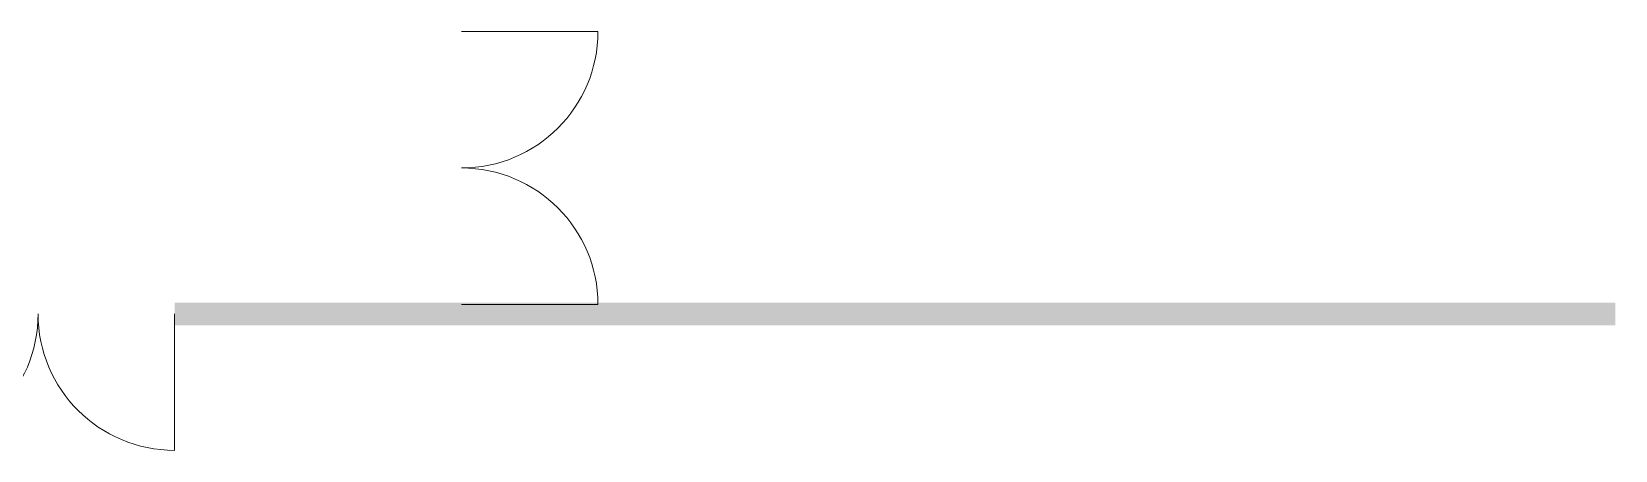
# Model space of a CAD drawing. Header units: millimetres. Extents: x -376000 to 292178, y -193032 to 188048.
# Drawn here: x -225390 to -214953, y -104156 to -101393 of the extents above; entities that cross this region are included whole.
import ezdxf

# ---------------------------------------------------------------- set-up
doc = ezdxf.new("R2010")
doc.units = ezdxf.units.MM
doc.layers.add('02_既存平面-内部建具・サッシ', color=7, linetype='Continuous', lineweight=18)
doc.layers.add('_区分表-オーナー：塗（壁）-3 (2D)', color=7, linetype='Continuous', lineweight=5)
doc.layers.add('03_0.15', color=7, linetype='Continuous', lineweight=15, true_color=0x990099)
doc.layers.add('08_ハッチ・色', color=7, linetype='Continuous', lineweight=5, true_color=0x888888)

# ---------------------------------------------------------------- blocks, each defined once
blk = doc.blocks.new('グループ-427')
at = {"layer": '03_0.15'}
blk.add_line((-226248, -104156), (-226248, -103256), dxfattribs=at)
blk.add_arc((-226248, -103256), 900, 270, 0, dxfattribs=at)
blk = doc.blocks.new('グループ-428')
at = {"layer": '03_0.15'}
blk.add_line((-224448, -104156), (-224448, -103256), dxfattribs=at)
blk.add_arc((-224448, -103256), 900, 180, 270, dxfattribs=at)
blk = doc.blocks.new('グループ-448')
at = {"layer": '03_0.15'}
blk.add_line((-221658, -103193), (-222558, -103193), dxfattribs=at)
blk.add_arc((-222558, -103193), 900, 0, 90, dxfattribs=at)
blk = doc.blocks.new('グループ-449')
at = {"layer": '03_0.15'}
blk.add_line((-221658, -101393), (-222558, -101393), dxfattribs=at)
blk.add_arc((-222558, -101393), 900, 270, 0, dxfattribs=at)
blk = doc.blocks.new('区分表-オーナー：塗（壁）-3 (2D)')
at = {"layer": '08_ハッチ・色', "color": 141}
blk.add_solid([(-224448, -103181), (-224448, -103331), (-214953, -103181), (-214953, -103331)], dxfattribs=at)
blk.add_solid([(-224448, -103181), (-224448, -103331), (-214953, -103181), (-214953, -103331)], dxfattribs=at)
at = {"layer": '02_既存平面-内部建具・サッシ', "color": 7, "transparency": 33554559}
for name in ['グループ-449', 'グループ-448', 'グループ-427', 'グループ-428']:
    blk.add_blockref(name, (0, 0), dxfattribs=at)

msp = doc.modelspace()

# ---------------------------------------------------------------- block references
at = {"layer": '_区分表-オーナー：塗（壁）-3 (2D)'}
msp.add_blockref('区分表-オーナー：塗（壁）-3 (2D)', (0, 0), dxfattribs=at)

doc.saveas('drawing.dxf')
